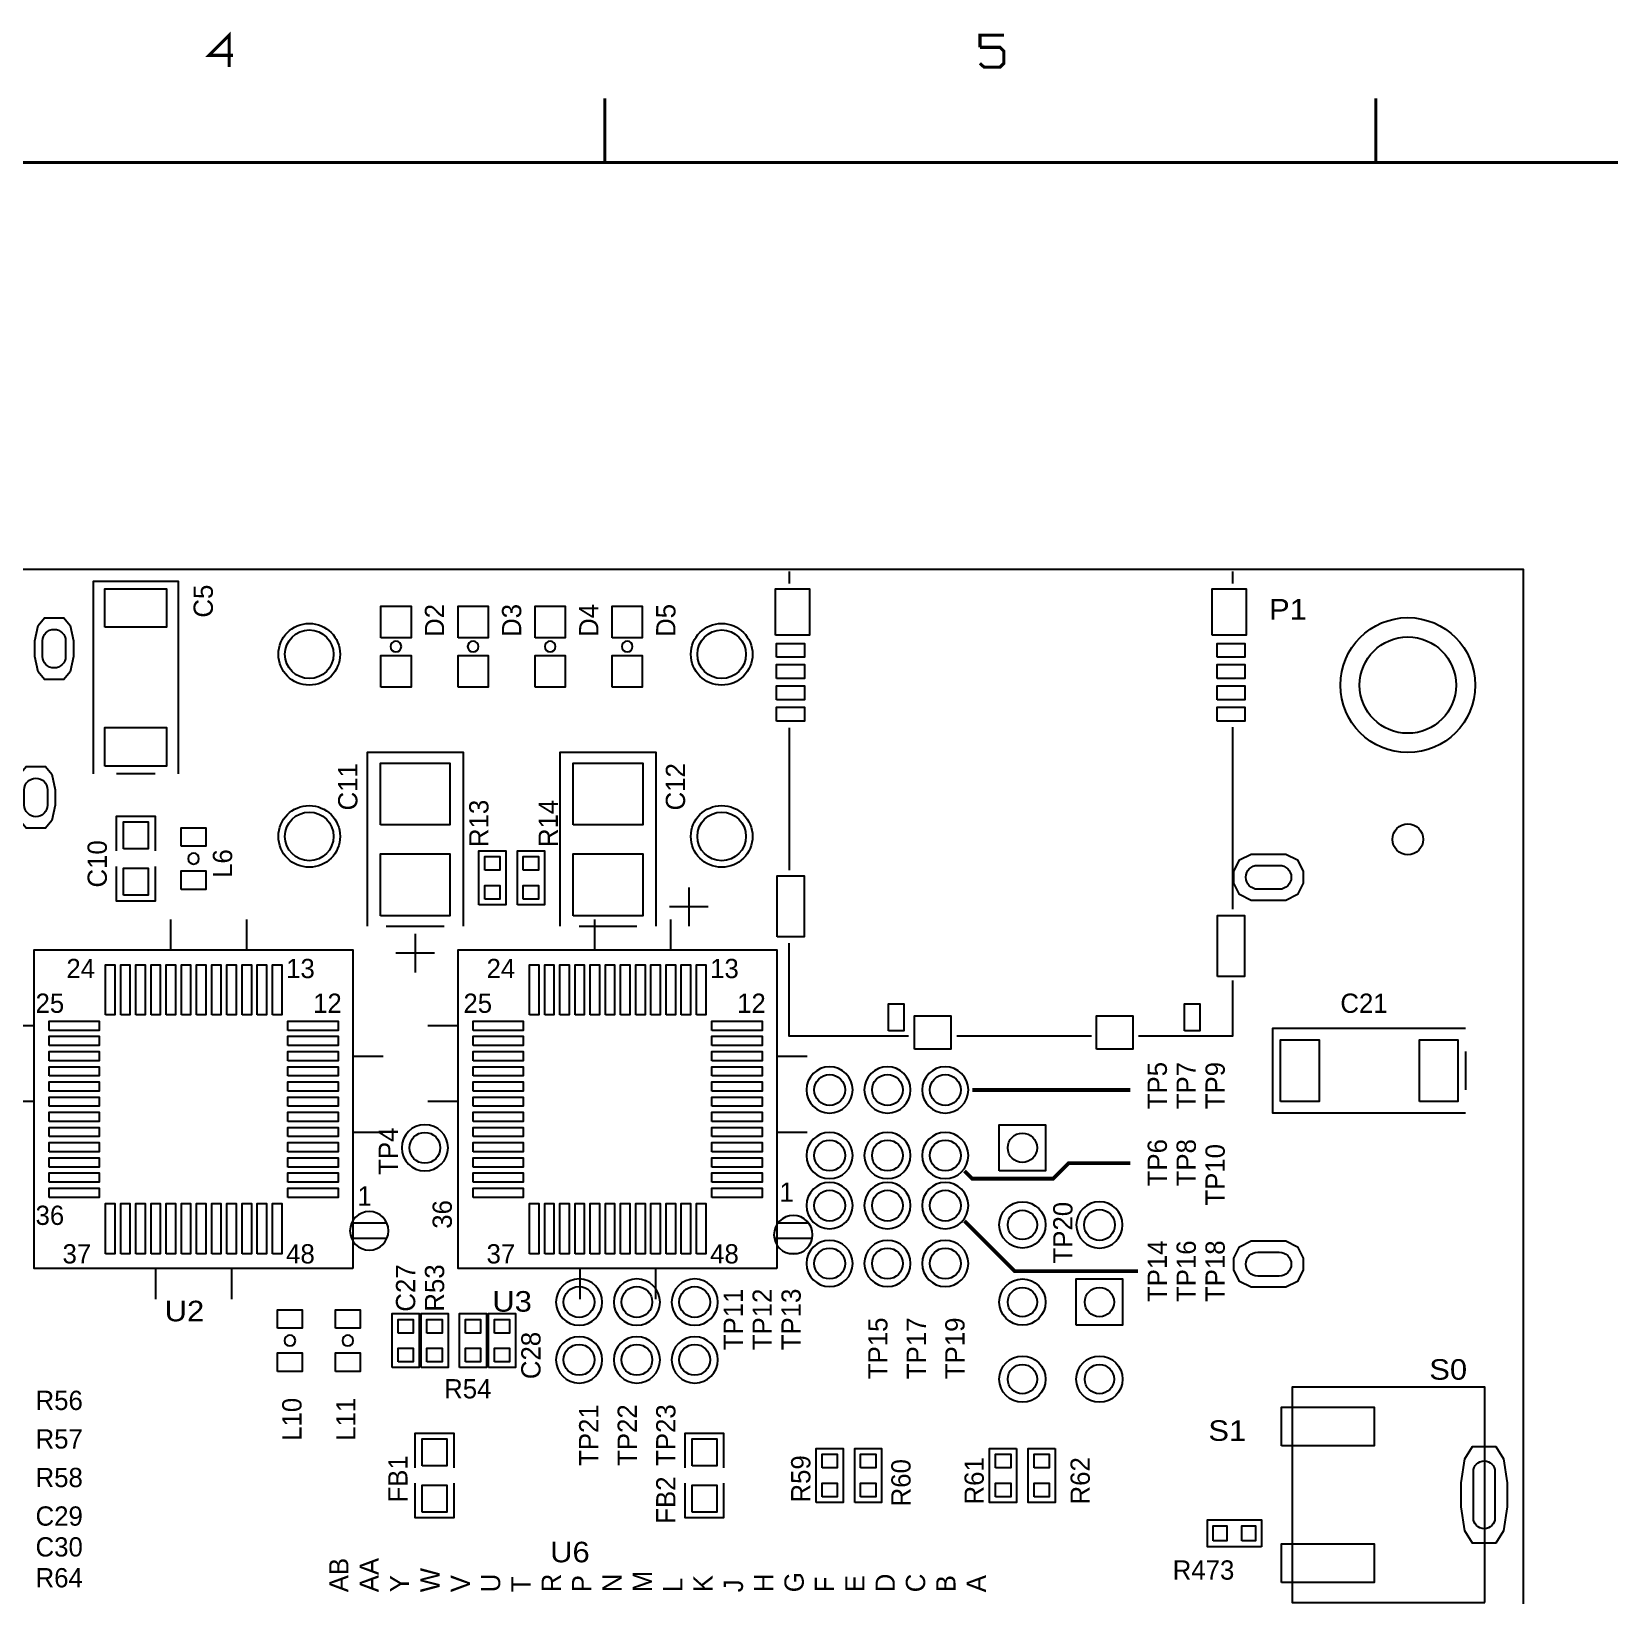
# Model space of a CAD drawing. Extents: x -13981 to 19531, y -9981 to 12034.
# Drawn here: x -3706 to 2434, y 5951 to 12034 of the extents above; entities that cross this region are included whole.
import ezdxf

# ---------------------------------------------------------------- set-up
doc = ezdxf.new("R2010")
doc.units = 0
doc.header["$MEASUREMENT"] = 0
doc.layers.get('0').update_dxf_attribs({"color": 1, "linetype": 'CONTINUOUS'})
doc.layers.add('1', color=3, linetype='CONTINUOUS')

# ---------------------------------------------------------------- blocks, each defined once
blk = doc.blocks.new('FIGURE_SQUARE')
blk.add_lwpolyline([(-0.5, -0.5), (-0.5, 0.5), (0.5, 0.5), (0.5, -0.5)], close=True)
blk = doc.blocks.new('FIGURE_CIRCLE')
blk.add_circle((0, 0), 0.5)
blk = doc.blocks.new('FIGURE_OBLONG')
blk.add_lwpolyline([(-0.5, -0.125), (-0.5, 0.125), (-0.416, 0.375), (-0.25, 0.5), (0.25, 0.5), (0.416, 0.375), (0.5, 0.125), (0.5, -0.125), (0.416, -0.375), (0.25, -0.5), (-0.25, -0.5), (-0.416, -0.375)], close=True)

msp = doc.modelspace()

# ---------------------------------------------------------------- linework, layer by layer
at = {"layer": '1'}
for points, const_width in [([(-2922, 11942), (-3015, 11942), (-2937, 12020), (-2937, 11896)], 12), ([(78, 12020), (-15, 12020), (-15, 11973)], 12), ([(-15, 11911), (1, 11896), (63, 11896), (78, 11911), (78, 11958), (63, 11973), (-15, 11973)], 12), ([(-1475, 11525), (-1475, 11775)], 12), ([(1525, 11775), (1525, 11525)], 12), ([(-13475, -9475), (-13475, 11525), (19025, 11525)], 12), ([(570, 7916.9998), (-45, 7916.9998)], 15), ([(570, 7631.9998), (330, 7631.9998), (270, 7571.9998), (-45, 7571.9998), (-75, 7601.9998)], 15), ([(600, 7211.9998), (120, 7211.9998), (-75, 7406.9998)], 15)]:
    msp.add_lwpolyline(points, dxfattribs=dict(at, const_width=const_width))
for points in [[(-10500, -2658.0002), (2100, -2658.0002), (2100, 9941.9998), (-10500, 9941.9998)], [(-1965, 8636.9998), (-1965, 8846.9998), (-1860, 8846.9998), (-1860, 8636.9998)], [(-1815, 8636.9998), (-1815, 8846.9998), (-1710, 8846.9998), (-1710, 8636.9998)], [(-2454.921, 7221.9208), (-3695.079, 7221.9208), (-3695.079, 8462.0788), (-2454.921, 8462.0788)], [(-804.921, 7221.9208), (-2045.079, 7221.9208), (-2045.079, 8462.0788), (-804.921, 8462.0788)], [(-2302.5, 6836.9998), (-2302.5, 7046.9998), (-2197.5, 7046.9998), (-2197.5, 6836.9998)], [(-2190, 6836.9998), (-2190, 7046.9998), (-2085, 7046.9998), (-2085, 6836.9998)], [(-2040, 6836.9998), (-2040, 7046.9998), (-1935, 7046.9998), (-1935, 6836.9998)], [(-1927.5, 6836.9998), (-1927.5, 7046.9998), (-1822.5, 7046.9998), (-1822.5, 6836.9998)], [(1950, 5922.7078), (1950, 6761.2918), (1200, 6761.2918), (1200, 5922.7078)], [(-652.5, 6311.9998), (-652.5, 6521.9998), (-547.5, 6521.9998), (-547.5, 6311.9998)], [(-502.5, 6311.9998), (-502.5, 6521.9998), (-397.5, 6521.9998), (-397.5, 6311.9998)], [(127.5, 6521.9998), (127.5, 6311.9998), (22.5, 6311.9998), (22.5, 6521.9998)], [(277.5, 6521.9998), (277.5, 6311.9998), (172.5, 6311.9998), (172.5, 6521.9998)], [(1080, 6139.4998), (870, 6139.4998), (870, 6244.4998), (1080, 6244.4998)]]:
    msp.add_lwpolyline(points, close=True, dxfattribs=at)
for points in [[(-3465, 9146.9998), (-3465, 9896.9998), (-3135, 9896.9998), (-3135, 9146.9998)], [(-757.5, 9934.2298), (-757.5, 9887.7298)], [(967.5, 9934.2298), (967.5, 9887.7298)], [(-757.5, 9325.3798), (-757.5, 8771.7298)], [(967.5, 9328.2298), (967.5, 8620.2298)], [(-2025, 8554.4998), (-2025, 9229.4998), (-2400, 9229.4998), (-2400, 8554.4998)], [(-1275, 8554.4998), (-1275, 9229.4998), (-1650, 9229.4998), (-1650, 8554.4998)], [(-3225, 9146.9998), (-3375, 9146.9998)], [(-3375, 8846.9998), (-3375, 8981.9998), (-3225, 8981.9998), (-3225, 8846.9998)], [(-3225, 8786.9998), (-3225, 8651.9998), (-3375, 8651.9998), (-3375, 8786.9998)], [(-1147.5, 8704.4998), (-1147.5, 8554.4998)], [(-1072.5, 8629.4998), (-1222.5, 8629.4998)], [(-3163.584, 8462.0788), (-3163.584, 8580.1888)], [(-2868.306, 8462.0788), (-2868.306, 8580.1888)], [(-2325, 8554.4998), (-2100, 8554.4998)], [(-1575, 8554.4998), (-1350, 8554.4998)], [(-1513.584, 8462.0788), (-1513.584, 8580.1888)], [(-1218.306, 8462.0788), (-1218.306, 8580.1888)], [(-2212.5, 8524.4998), (-2212.5, 8374.4998)], [(-292.5, 8126.7298), (-757.5, 8126.7298), (-757.5, 8488.2298)], [(-2137.5, 8449.4998), (-2287.5, 8449.4998)], [(967.5, 8342.7298), (967.5, 8126.7298), (601.5, 8126.7298)], [(-3695.079, 8166.8038), (-3813.189, 8166.8038)], [(-2045.079, 8166.8038), (-2163.189, 8166.8038)], [(418.5, 8126.7298), (-105, 8126.7298)], [(1875, 7826.9998), (1125, 7826.9998), (1125, 8156.9998), (1875, 8156.9998)], [(-2454.921, 8048.6938), (-2336.811, 8048.6938)], [(-804.921, 8048.6938), (-686.811, 8048.6938)], [(1875, 8066.9998), (1875, 7916.9998)], [(-3695.079, 7871.5288), (-3813.189, 7871.5288)], [(-2045.079, 7871.5288), (-2163.189, 7871.5288)], [(-2454.921, 7753.4158), (-2336.811, 7753.4158)], [(-804.921, 7753.4158), (-686.811, 7753.4158)], [(-2459.5359, 7400.6998), (-2323.5741, 7400.6998)], [(-800.2635, 7400.6998), (-682.8465, 7400.6998)], [(-2460.9966, 7340.6998), (-2322.1134, 7340.6998)], [(-815.3616, 7340.6998), (-667.7484, 7340.6998)], [(-757.3059, 7280.6998), (-725.8041, 7280.6998)], [(-3222.639, 7221.9208), (-3222.639, 7103.8108)], [(-2927.361, 7221.9208), (-2927.361, 7103.8108)], [(-1572.639, 7221.9208), (-1572.639, 7103.8108)], [(-1277.361, 7221.9208), (-1277.361, 7103.8108)], [(-2212.5, 6446.9998), (-2212.5, 6581.9998), (-2062.5, 6581.9998), (-2062.5, 6446.9998)], [(-1162.5, 6446.9998), (-1162.5, 6581.9998), (-1012.5, 6581.9998), (-1012.5, 6446.9998)], [(-2062.5, 6386.9998), (-2062.5, 6251.9998), (-2212.5, 6251.9998), (-2212.5, 6386.9998)], [(-1012.5, 6386.9998), (-1012.5, 6251.9998), (-1162.5, 6251.9998), (-1162.5, 6386.9998)]]:
    msp.add_lwpolyline(points, dxfattribs=at)
for points in [[(-3662.835, 9603.8488), (-3662.835, 9663.8488, -1), (-3572.835, 9663.8488), (-3572.835, 9603.8488, -1)], [(-2266.5, 9641.9998, 1), (-2308.5, 9641.9998, 1)], [(-1966.5, 9641.9998, 1), (-2008.5, 9641.9998, 1)], [(-1666.5, 9641.9998, 1), (-1708.5, 9641.9998, 1)], [(-1366.5, 9641.9998, 1), (-1408.5, 9641.9998, 1)], [(-3733.701, 9025.1098), (-3733.701, 9085.1098, -1), (-3643.701, 9085.1098), (-3643.701, 9025.1098, -1)], [(-3054, 8816.9998, 1), (-3096, 8816.9998, 1)], [(1065.8742, 8790.862), (1149.8742, 8790.862, -1), (1149.8742, 8697.862), (1065.8742, 8697.862, -1)], [(-510, 7916.9998, 1), (-690, 7916.9998, 1)], [(-285, 7916.9998, 1), (-465, 7916.9998, 1)], [(-60, 7916.9998, 1), (-240, 7916.9998, 1)], [(-2085, 7691.9998, 1), (-2265, 7691.9998, 1)], [(-510, 7661.9998, 1), (-690, 7661.9998, 1)], [(-285, 7661.9998, 1), (-465, 7661.9998, 1)], [(-60, 7661.9998, 1), (-240, 7661.9998, 1)], [(-510, 7466.9998, 1), (-690, 7466.9998, 1)], [(-285, 7466.9998, 1), (-465, 7466.9998, 1)], [(-60, 7466.9998, 1), (-240, 7466.9998, 1)], [(-2316.558, 7369.0273, 1), (-2466.552, 7369.0273, 1)], [(540, 7391.9998, 1), (360, 7391.9998, 1)], [(-666.555, 7354.0273, 1), (-816.555, 7354.0273, 1)], [(-510, 7241.9998, 1), (-690, 7241.9998, 1)], [(-285, 7241.9998, 1), (-465, 7241.9998, 1)], [(-60, 7241.9998, 1), (-240, 7241.9998, 1)], [(1065.8742, 7286.1376), (1149.8742, 7286.1376, -1), (1149.8742, 7193.1376), (1065.8742, 7193.1376, -1)], [(-1485, 7091.9998, 1), (-1665, 7091.9998, 1)], [(-1260, 7091.9998, 1), (-1440, 7091.9998, 1)], [(-1035, 7091.9998, 1), (-1215, 7091.9998, 1)], [(-2679, 6941.9998, 1), (-2721, 6941.9998, 1)], [(-2454, 6941.9998, 1), (-2496, 6941.9998, 1)], [(-1485, 6866.9998, 1), (-1665, 6866.9998, 1)], [(-1260, 6866.9998, 1), (-1440, 6866.9998, 1)], [(-1035, 6866.9998, 1), (-1215, 6866.9998, 1)], [(1989.048, 6431.9998), (1989.048, 6251.9998, -1), (1905.048, 6251.9998), (1905.048, 6431.9998, -1)]]:
    msp.add_lwpolyline(points, format="xyb", close=True, dxfattribs=at)

# ---------------------------------------------------------------- block references
for name, p, xscale, yscale in [('FIGURE_SQUARE', (-3300, 9791.9998), 240, 150), ('FIGURE_SQUARE', (-744.96, 9776.6698), 132, 180), ('FIGURE_SQUARE', (954.96, 9776.6698), 132, 180), ('FIGURE_SQUARE', (-2287.5, 9737.9998), 117, 123), ('FIGURE_SQUARE', (-1987.5, 9737.9998), 117, 123), ('FIGURE_SQUARE', (-1687.5, 9737.9998), 117, 123), ('FIGURE_SQUARE', (-1387.5, 9737.9998), 117, 123), ('FIGURE_OBLONG', (-3617.835, 9633.8488), 150, 240), ('FIGURE_CIRCLE', (-2625, 9611.9998), 240, 240), ('FIGURE_CIRCLE', (-2625, 9611.9998), 189, 189), ('FIGURE_CIRCLE', (-1020, 9611.9998), 240, 240), ('FIGURE_CIRCLE', (-1020, 9611.9998), 189, 189), ('FIGURE_CIRCLE', (1650, 9491.9998), 525, 525), ('FIGURE_SQUARE', (-752.16, 9627.2698), 108, 54), ('FIGURE_SQUARE', (962.16, 9627.2698), 108, 54), ('FIGURE_CIRCLE', (1650, 9491.9998), 375, 375), ('FIGURE_SQUARE', (-2287.5, 9545.9998), 117, 123), ('FIGURE_SQUARE', (-1987.5, 9545.9998), 117, 123), ('FIGURE_SQUARE', (-1687.5, 9545.9998), 117, 123), ('FIGURE_SQUARE', (-1387.5, 9545.9998), 117, 123), ('FIGURE_SQUARE', (-752.16, 9544.5898), 108, 54), ('FIGURE_SQUARE', (962.16, 9544.5898), 108, 54), ('FIGURE_SQUARE', (-752.16, 9461.9098), 108, 54), ('FIGURE_SQUARE', (962.16, 9461.9098), 108, 54), ('FIGURE_SQUARE', (-752.16, 9379.2298), 108, 54), ('FIGURE_SQUARE', (962.16, 9379.2298), 108, 54), ('FIGURE_SQUARE', (-3300, 9251.9998), 240, 150), ('FIGURE_OBLONG', (-3688.701, 9055.1098), 150, 240), ('FIGURE_SQUARE', (-2212.5, 9068.9998), 270, 240), ('FIGURE_SQUARE', (-1462.5, 9068.9998), 270, 240), ('FIGURE_CIRCLE', (-2625, 8903.3383), 240, 240), ('FIGURE_CIRCLE', (-2625, 8903.3383), 189, 189), ('FIGURE_CIRCLE', (-1020, 8903.3383), 240, 240), ('FIGURE_CIRCLE', (-1020, 8903.3383), 189, 189), ('FIGURE_SQUARE', (-3300, 8906.9998), 96, 105), ('FIGURE_SQUARE', (-3075, 8900.9998), 96, 72), ('FIGURE_CIRCLE', (1650, 8891.9998), 120, 120), ('FIGURE_SQUARE', (-2212.5, 8714.9998), 270, 240), ('FIGURE_SQUARE', (-1912.5, 8798.0998), 59.07, 53.16), ('FIGURE_SQUARE', (-1762.5, 8798.0998), 59.07, 53.16), ('FIGURE_SQUARE', (-1462.5, 8714.9998), 270, 240), ('FIGURE_OBLONG', (1107.8742, 8744.362), 270, 180), ('FIGURE_SQUARE', (-3300, 8726.9998), 96, 105), ('FIGURE_SQUARE', (-3075, 8732.9998), 96, 72), ('FIGURE_SQUARE', (-751.29, 8630.9998), 105, 237), ('FIGURE_SQUARE', (-1912.5, 8685.8998), 59.07, 53.16), ('FIGURE_SQUARE', (-1762.5, 8685.8998), 59.07, 53.16), ('FIGURE_SQUARE', (961.29, 8477.4598), 105, 237), ('FIGURE_SQUARE', (-3399.804, 8306.7628), 36, 195), ('FIGURE_SQUARE', (-3340.749, 8306.7628), 36, 195), ('FIGURE_SQUARE', (-3281.694, 8306.7628), 36, 195), ('FIGURE_SQUARE', (-3222.639, 8306.7628), 36, 195), ('FIGURE_SQUARE', (-3163.584, 8306.7628), 36, 195), ('FIGURE_SQUARE', (-3104.529, 8306.7628), 36, 195), ('FIGURE_SQUARE', (-3045.471, 8306.7628), 36, 195), ('FIGURE_SQUARE', (-2986.416, 8306.7628), 36, 195), ('FIGURE_SQUARE', (-2927.361, 8306.7628), 36, 195), ('FIGURE_SQUARE', (-2868.306, 8306.7628), 36, 195), ('FIGURE_SQUARE', (-2809.251, 8306.7628), 36, 195), ('FIGURE_SQUARE', (-2750.196, 8306.7628), 36, 195), ('FIGURE_SQUARE', (-1749.804, 8306.7628), 36, 195), ('FIGURE_SQUARE', (-1690.749, 8306.7628), 36, 195), ('FIGURE_SQUARE', (-1631.694, 8306.7628), 36, 195), ('FIGURE_SQUARE', (-1572.639, 8306.7628), 36, 195), ('FIGURE_SQUARE', (-1513.584, 8306.7628), 36, 195), ('FIGURE_SQUARE', (-1454.529, 8306.7628), 36, 195), ('FIGURE_SQUARE', (-1395.471, 8306.7628), 36, 195), ('FIGURE_SQUARE', (-1336.416, 8306.7628), 36, 195), ('FIGURE_SQUARE', (-1277.361, 8306.7628), 36, 195), ('FIGURE_SQUARE', (-1218.306, 8306.7628), 36, 195), ('FIGURE_SQUARE', (-1159.251, 8306.7628), 36, 195), ('FIGURE_SQUARE', (-1100.196, 8306.7628), 36, 195), ('FIGURE_SQUARE', (-340.86, 8199.3898), 60, 105), ('FIGURE_SQUARE', (810.72, 8199.3898), 60, 105), ('FIGURE_SQUARE', (-3539.763, 8166.8038), 195, 36), ('FIGURE_SQUARE', (-2610.237, 8166.8038), 195, 36), ('FIGURE_SQUARE', (-1889.763, 8166.8038), 195, 36), ('FIGURE_SQUARE', (-960.237, 8166.8038), 195, 36), ('FIGURE_SQUARE', (-199.11, 8140.4998), 141, 129), ('FIGURE_SQUARE', (509.52, 8140.4998), 141, 129), ('FIGURE_SQUARE', (-3539.763, 8107.7488), 195, 36), ('FIGURE_SQUARE', (-2610.237, 8107.7488), 195, 36), ('FIGURE_SQUARE', (-1889.763, 8107.7488), 195, 36), ('FIGURE_SQUARE', (-960.237, 8107.7488), 195, 36), ('FIGURE_SQUARE', (1230, 7991.9998), 150, 240), ('FIGURE_SQUARE', (1770, 7991.9998), 150, 240), ('FIGURE_SQUARE', (-3539.763, 8048.6938), 195, 36), ('FIGURE_SQUARE', (-2610.237, 8048.6938), 195, 36), ('FIGURE_SQUARE', (-1889.763, 8048.6938), 195, 36), ('FIGURE_SQUARE', (-960.237, 8048.6938), 195, 36), ('FIGURE_SQUARE', (-3539.763, 7989.6388), 195, 36), ('FIGURE_SQUARE', (-2610.237, 7989.6388), 195, 36), ('FIGURE_SQUARE', (-1889.763, 7989.6388), 195, 36), ('FIGURE_SQUARE', (-960.237, 7989.6388), 195, 36), ('FIGURE_SQUARE', (-3539.763, 7930.5838), 195, 36), ('FIGURE_SQUARE', (-2610.237, 7930.5838), 195, 36), ('FIGURE_SQUARE', (-1889.763, 7930.5838), 195, 36), ('FIGURE_SQUARE', (-960.237, 7930.5838), 195, 36), ('FIGURE_CIRCLE', (-600, 7916.9998), 120, 120), ('FIGURE_CIRCLE', (-375, 7916.9998), 120, 120), ('FIGURE_CIRCLE', (-150, 7916.9998), 120, 120), ('FIGURE_SQUARE', (-3539.763, 7871.5288), 195, 36), ('FIGURE_SQUARE', (-2610.237, 7871.5288), 195, 36), ('FIGURE_SQUARE', (-1889.763, 7871.5288), 195, 36), ('FIGURE_SQUARE', (-960.237, 7871.5288), 195, 36), ('FIGURE_SQUARE', (-3539.763, 7812.4708), 195, 36), ('FIGURE_SQUARE', (-2610.237, 7812.4708), 195, 36), ('FIGURE_SQUARE', (-1889.763, 7812.4708), 195, 36), ('FIGURE_SQUARE', (-960.237, 7812.4708), 195, 36), ('FIGURE_SQUARE', (-3539.763, 7753.4158), 195, 36), ('FIGURE_SQUARE', (-2610.237, 7753.4158), 195, 36), ('FIGURE_CIRCLE', (-2175, 7691.9998), 120, 120), ('FIGURE_SQUARE', (-1889.763, 7753.4158), 195, 36), ('FIGURE_SQUARE', (-960.237, 7753.4158), 195, 36), ('FIGURE_SQUARE', (150, 7691.9998), 180, 180), ('FIGURE_CIRCLE', (150, 7691.9998), 114, 114), ('FIGURE_SQUARE', (-3539.763, 7694.3608), 195, 36), ('FIGURE_SQUARE', (-2610.237, 7694.3608), 195, 36), ('FIGURE_SQUARE', (-1889.763, 7694.3608), 195, 36), ('FIGURE_SQUARE', (-960.237, 7694.3608), 195, 36), ('FIGURE_CIRCLE', (-600, 7661.9998), 120, 120), ('FIGURE_CIRCLE', (-375, 7661.9998), 120, 120), ('FIGURE_CIRCLE', (-150, 7661.9998), 120, 120), ('FIGURE_SQUARE', (-3539.763, 7635.3058), 195, 36), ('FIGURE_SQUARE', (-2610.237, 7635.3058), 195, 36), ('FIGURE_SQUARE', (-1889.763, 7635.3058), 195, 36), ('FIGURE_SQUARE', (-960.237, 7635.3058), 195, 36), ('FIGURE_SQUARE', (-3539.763, 7576.2508), 195, 36), ('FIGURE_SQUARE', (-2610.237, 7576.2508), 195, 36), ('FIGURE_SQUARE', (-1889.763, 7576.2508), 195, 36), ('FIGURE_SQUARE', (-960.237, 7576.2508), 195, 36), ('FIGURE_SQUARE', (-3539.763, 7517.1958), 195, 36), ('FIGURE_SQUARE', (-2610.237, 7517.1958), 195, 36), ('FIGURE_SQUARE', (-1889.763, 7517.1958), 195, 36), ('FIGURE_SQUARE', (-960.237, 7517.1958), 195, 36), ('FIGURE_CIRCLE', (-600, 7466.9998), 120, 120), ('FIGURE_CIRCLE', (-375, 7466.9998), 120, 120), ('FIGURE_CIRCLE', (-150, 7466.9998), 120, 120), ('FIGURE_SQUARE', (-3399.804, 7377.2368), 36, 195), ('FIGURE_SQUARE', (-3340.749, 7377.2368), 36, 195), ('FIGURE_SQUARE', (-3281.694, 7377.2368), 36, 195), ('FIGURE_SQUARE', (-3222.639, 7377.2368), 36, 195), ('FIGURE_SQUARE', (-3163.584, 7377.2368), 36, 195), ('FIGURE_SQUARE', (-3104.529, 7377.2368), 36, 195), ('FIGURE_SQUARE', (-3045.471, 7377.2368), 36, 195), ('FIGURE_SQUARE', (-2986.416, 7377.2368), 36, 195), ('FIGURE_SQUARE', (-2927.361, 7377.2368), 36, 195), ('FIGURE_SQUARE', (-2868.306, 7377.2368), 36, 195), ('FIGURE_SQUARE', (-2809.251, 7377.2368), 36, 195), ('FIGURE_SQUARE', (-2750.196, 7377.2368), 36, 195), ('FIGURE_SQUARE', (-1749.804, 7377.2368), 36, 195), ('FIGURE_SQUARE', (-1690.749, 7377.2368), 36, 195), ('FIGURE_SQUARE', (-1631.694, 7377.2368), 36, 195), ('FIGURE_SQUARE', (-1572.639, 7377.2368), 36, 195), ('FIGURE_SQUARE', (-1513.584, 7377.2368), 36, 195), ('FIGURE_SQUARE', (-1454.529, 7377.2368), 36, 195), ('FIGURE_SQUARE', (-1395.471, 7377.2368), 36, 195), ('FIGURE_SQUARE', (-1336.416, 7377.2368), 36, 195), ('FIGURE_SQUARE', (-1277.361, 7377.2368), 36, 195), ('FIGURE_SQUARE', (-1218.306, 7377.2368), 36, 195), ('FIGURE_SQUARE', (-1159.251, 7377.2368), 36, 195), ('FIGURE_SQUARE', (-1100.196, 7377.2368), 36, 195), ('FIGURE_CIRCLE', (150, 7391.9998), 180, 180), ('FIGURE_CIRCLE', (150, 7391.9998), 114, 114), ('FIGURE_CIRCLE', (450, 7391.9998), 120, 120), ('FIGURE_OBLONG', (1107.8742, 7239.6376), 270, 180), ('FIGURE_CIRCLE', (-600, 7241.9998), 120, 120), ('FIGURE_CIRCLE', (-375, 7241.9998), 120, 120), ('FIGURE_CIRCLE', (-150, 7241.9998), 120, 120), ('FIGURE_CIRCLE', (-1575, 7091.9998), 120, 120), ('FIGURE_CIRCLE', (-1350, 7091.9998), 120, 120), ('FIGURE_CIRCLE', (-1125, 7091.9998), 120, 120), ('FIGURE_CIRCLE', (150, 7091.9998), 180, 180), ('FIGURE_CIRCLE', (150, 7091.9998), 114, 114), ('FIGURE_SQUARE', (450, 7091.9998), 180, 180), ('FIGURE_CIRCLE', (450, 7091.9998), 114, 114), ('FIGURE_SQUARE', (-2700, 7025.9998), 96, 72), ('FIGURE_SQUARE', (-2475, 7025.9998), 96, 72), ('FIGURE_SQUARE', (-2250, 6998.0998), 59.07, 53.16), ('FIGURE_SQUARE', (-2137.5, 6998.0998), 59.07, 53.16), ('FIGURE_SQUARE', (-1987.5, 6998.0998), 59.07, 53.16), ('FIGURE_SQUARE', (-1875, 6998.0998), 59.07, 53.16), ('FIGURE_SQUARE', (-2700, 6857.9998), 96, 72), ('FIGURE_SQUARE', (-2475, 6857.9998), 96, 72), ('FIGURE_SQUARE', (-2250, 6885.8998), 59.07, 53.16), ('FIGURE_SQUARE', (-2137.5, 6885.8998), 59.07, 53.16), ('FIGURE_SQUARE', (-1987.5, 6885.8998), 59.07, 53.16), ('FIGURE_SQUARE', (-1875, 6885.8998), 59.07, 53.16), ('FIGURE_CIRCLE', (-1575, 6866.9998), 120, 120), ('FIGURE_CIRCLE', (-1350, 6866.9998), 120, 120), ('FIGURE_CIRCLE', (-1125, 6866.9998), 120, 120), ('FIGURE_CIRCLE', (150, 6791.9998), 180, 180), ('FIGURE_CIRCLE', (450, 6791.9998), 180, 180), ('FIGURE_CIRCLE', (150, 6791.9998), 114, 114), ('FIGURE_CIRCLE', (450, 6791.9998), 114, 114), ('FIGURE_SQUARE', (1338.78, 6607.7488), 360, 150), ('FIGURE_SQUARE', (-2137.5, 6506.9998), 96, 105), ('FIGURE_SQUARE', (-1087.5, 6506.9998), 96, 105), ('FIGURE_OBLONG', (1947.048, 6341.9998), 180, 375), ('FIGURE_SQUARE', (-600, 6473.0998), 59.07, 53.16), ('FIGURE_SQUARE', (-450, 6473.0998), 59.07, 53.16), ('FIGURE_SQUARE', (75, 6473.0998), 59.07, 53.16), ('FIGURE_SQUARE', (225, 6473.0998), 59.07, 53.16), ('FIGURE_SQUARE', (-600, 6360.8998), 59.07, 53.16), ('FIGURE_SQUARE', (-450, 6360.8998), 59.07, 53.16), ('FIGURE_SQUARE', (75, 6360.8998), 59.07, 53.16), ('FIGURE_SQUARE', (225, 6360.8998), 59.07, 53.16), ('FIGURE_SQUARE', (-2137.5, 6326.9998), 96, 105), ('FIGURE_SQUARE', (-1087.5, 6326.9998), 96, 105), ('FIGURE_SQUARE', (918.9, 6191.9998), 53.16, 59.07), ('FIGURE_SQUARE', (1031.1, 6191.9998), 53.16, 59.07), ('FIGURE_SQUARE', (1338.78, 6076.2508), 360, 150)]:
    msp.add_blockref(name, p, dxfattribs=dict(at, xscale=xscale, yscale=yscale))

# ---------------------------------------------------------------- texts
for s, p in [('C5', (-3000, 9754.4998)), ('D2', (-2100, 9679.4998)), ('D3', (-1800, 9679.4998)), ('D4', (-1500, 9679.4998)), ('D5', (-1200, 9679.4998)), ('C11', (-2437.5, 9004.4998)), ('C12', (-1162.5, 9004.4998)), ('R13', (-1927.5, 8861.9998)), ('R14', (-1657.5, 8861.9998)), ('C10', (-3412.5, 8704.4998)), ('L6', (-2925, 8741.9998)), ('TP5', (712.5, 7841.9998)), ('TP7', (825, 7841.9998)), ('TP9', (937.5, 7841.9998)), ('TP4', (-2280, 7586.9998)), ('TP6', (712.5, 7541.9998)), ('TP8', (825, 7541.9998)), ('TP10', (937.5, 7466.9998)), ('36', (-2070, 7376.9998)), ('TP20', (345, 7241.9998)), ('TP14', (712.5, 7091.9998)), ('TP16', (825, 7091.9998)), ('TP18', (937.5, 7091.9998)), ('C27', (-2212.5, 7054.4998)), ('R53', (-2100, 7054.4998)), ('TP11', (-937.5, 6904.4998)), ('TP12', (-825, 6904.4998)), ('TP13', (-712.5, 6904.4998)), ('TP15', (-375, 6791.9998)), ('TP17', (-225, 6791.9998)), ('TP19', (-75, 6791.9998)), ('C28', (-1725, 6791.9998)), ('L10', (-2655, 6551.9998)), ('L11', (-2445, 6551.9998)), ('TP21', (-1500, 6454.4998)), ('TP22', (-1350, 6454.4998)), ('TP23', (-1200, 6454.4998)), ('FB1', (-2242.5, 6311.9998)), ('R59', (-675, 6311.9998)), ('R60', (-285, 6296.9998)), ('R61', (0, 6304.4998)), ('R62', (412.5, 6304.4998)), ('FB2', (-1200, 6229.4998)), ('AB', (-2472.39, 5962.9198)), ('AA', (-2354.28, 5962.9198)), ('Y', (-2236.17, 5962.9198)), ('W', (-2118.06, 5962.9198)), ('V', (-1999.95, 5962.9198)), ('U', (-1881.84, 5962.9198)), ('T', (-1763.73, 5962.9198)), ('R', (-1645.62, 5962.9198)), ('P', (-1527.51, 5962.9198)), ('N', (-1409.4, 5962.9198)), ('M', (-1291.29, 5962.9198)), ('K', (-1055.07, 5962.9198)), ('H', (-818.85, 5962.9198)), ('G', (-700.74, 5962.9198)), ('F', (-582.63, 5962.9198)), ('E', (-464.52, 5962.9198)), ('D', (-346.41, 5962.9198)), ('C', (-228.3, 5962.9198)), ('B', (-110.19, 5962.9198)), ('A', (7.92, 5962.9198)), ('L', (-1173.18, 5962.9198)), ('J', (-936.96, 5962.9198))]:
    msp.add_text(s, height=75, rotation=90, dxfattribs=at).set_placement(p)
at = {"layer": '1', "width": 1.125}
for s, p in [('P1', (1110, 9746.9998)), ('U3', (-1912.5, 7054.4998)), ('U2', (-3187.5, 7016.9998)), ('S0', (1733.445, 6789.6958)), ('S1', (873.78, 6551.9998)), ('U6', (-1687.5, 6079.4998))]:
    msp.add_text(s, height=80, dxfattribs=at).set_placement(p)
at = {"layer": '1'}
for s, p in [('24', (-3570, 8351.9998)), ('13', (-2715, 8351.9998)), ('24', (-1935, 8351.9998)), ('13', (-1065, 8351.9998)), ('25', (-3690, 8216.9998)), ('12', (-2610, 8216.9998)), ('25', (-2025, 8216.9998)), ('12', (-960, 8216.9998)), ('C21', (1387.5, 8216.9998)), ('1', (-795, 7481.9998)), ('1', (-2437.5, 7466.9998)), ('36', (-3690, 7391.9998)), ('37', (-3585, 7241.9998)), ('48', (-2715, 7241.9998)), ('37', (-1935, 7241.9998)), ('48', (-1065, 7241.9998)), ('R54', (-2100, 6716.9998)), ('R56', (-3690, 6671.9998)), ('R57', (-3690, 6521.9998)), ('R58', (-3690, 6371.9998)), ('C29', (-3690, 6221.9998)), ('C30', (-3690, 6101.9998)), ('R473', (735, 6011.9998)), ('R64', (-3690, 5981.9998))]:
    msp.add_text(s, height=75, dxfattribs=at).set_placement(p)

doc.saveas('drawing.dxf')
